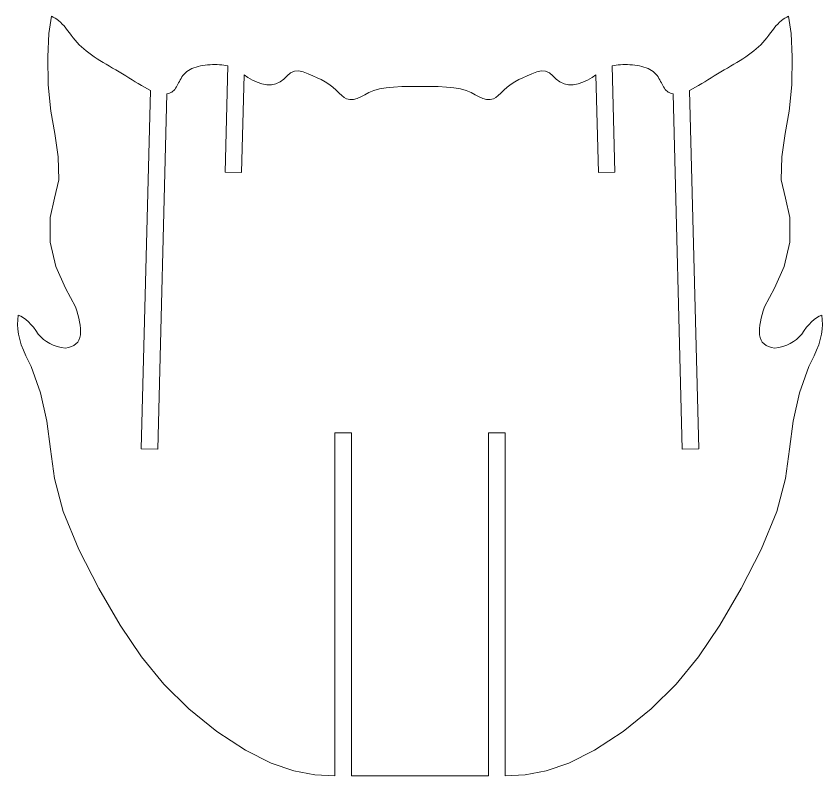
# Model space of a CAD drawing. Header units: millimetres. Extents: x 2739 to 4205, y 2777 to 5288.
# Drawn here: x 2836 to 3130.4, y 4137.1 to 4413.9 of the extents above; entities that cross this region are included whole.
import ezdxf

# ---------------------------------------------------------------- set-up
doc = ezdxf.new("R2010")
doc.units = ezdxf.units.MM
doc.header["$MEASUREMENT"] = 0
doc.layers.add('layer 1', color=7, linetype='Continuous')

msp = doc.modelspace()

# ---------------------------------------------------------------- linework, layer by layer
at = {"layer": 'layer 1', "color": 250, "lineweight": 9}
msp.add_open_spline([(2983.2149, 4137.1483), (2983.2149, 4137.1483), (2958.2149, 4137.1483), (2958.2149, 4137.1483), (2958.2149, 4137.1483), (2958.2149, 4137.1483), (2958.2149, 4262.1483), (2958.2149, 4262.1483), (2958.2149, 4262.1483), (2958.2149, 4262.1483), (2952.2149, 4262.1483), (2952.2149, 4262.1483), (2952.2149, 4262.1483), (2952.2149, 4262.1483), (2952.2149, 4137.1483), (2952.2149, 4137.1483), (2952.2149, 4137.1483), (2952.2149, 4137.1483), (2944.8936, 4137.4974), (2944.8936, 4137.4974), (2944.8936, 4137.4974), (2944.8936, 4137.4974), (2937.187, 4139.0008), (2937.187, 4139.0008), (2937.187, 4139.0008), (2937.187, 4139.0008), (2928.9706, 4141.7881), (2928.9706, 4141.7881), (2928.9706, 4141.7881), (2928.9706, 4141.7881), (2919.5895, 4146.5491), (2919.5895, 4146.5491), (2919.5895, 4146.5491), (2919.5895, 4146.5491), (2909.2186, 4153.3476), (2909.2186, 4153.3476), (2909.2186, 4153.3476), (2909.2186, 4153.3476), (2898.9681, 4161.5291), (2898.9681, 4161.5291), (2898.9681, 4161.5291), (2898.9681, 4161.5291), (2889.8486, 4170.5047), (2889.8486, 4170.5047), (2889.8486, 4170.5047), (2889.8486, 4170.5047), (2881.7361, 4180.4711), (2881.7361, 4180.4711), (2881.7361, 4180.4711), (2881.7361, 4180.4711), (2873.975, 4191.9931), (2873.975, 4191.9931), (2873.975, 4191.9931), (2873.975, 4191.9931), (2866.1351, 4205.3722), (2866.1351, 4205.3722), (2866.1351, 4205.3722), (2866.1351, 4205.3722), (2858.8787, 4219.6369), (2858.8787, 4219.6369), (2858.8787, 4219.6369), (2858.8787, 4219.6369), (2853.1957, 4233.4353), (2853.1957, 4233.4353), (2853.1957, 4233.4353), (2853.1957, 4233.4353), (2849.9515, 4245.5329), (2849.9515, 4245.5329), (2849.9515, 4245.5329), (2849.9515, 4245.5329), (2848.4966, 4256.135), (2848.4966, 4256.135), (2848.4966, 4256.135), (2848.4966, 4256.135), (2847.1768, 4266.3984), (2847.1768, 4266.3984), (2847.1768, 4266.3984), (2847.1768, 4266.3984), (2844.8787, 4276.7436), (2844.8787, 4276.7436), (2844.8787, 4276.7436), (2844.8787, 4276.7436), (2841.4545, 4286.2903), (2841.4545, 4286.2903), (2841.4545, 4286.2903), (2841.4545, 4286.2903), (2839.549, 4290.1398), (2839.549, 4290.1398), (2839.549, 4290.1398), (2836.9426, 4295.7245), (2836.0241, 4300.6797), (2836.7934, 4305.0055), (2836.7934, 4305.0055), (2839.2701, 4304.0502), (2841.7054, 4301.7548), (2844.0992, 4298.1193), (2844.0992, 4298.1193), (2846.3842, 4295.195), (2849.678, 4293.4964), (2853.9806, 4293.0235), (2853.9806, 4293.0235), (2857.2969, 4293.4533), (2859.1161, 4295.0419), (2859.4382, 4297.7892), (2859.4382, 4297.7892), (2859.6252, 4300.7385), (2859.0184, 4304.1612), (2857.6179, 4308.0572), (2857.6179, 4308.0572), (2857.6179, 4308.0572), (2854.0259, 4314.885), (2854.0259, 4314.885), (2854.0259, 4314.885), (2854.0259, 4314.885), (2850.5293, 4322.6821), (2850.5293, 4322.6821), (2850.5293, 4322.6821), (2850.5293, 4322.6821), (2848.4798, 4331.6328), (2848.4798, 4331.6328), (2848.4798, 4331.6328), (2848.4798, 4331.6328), (2848.4002, 4340.5388), (2848.4002, 4340.5388), (2848.4002, 4340.5388), (2848.4002, 4340.5388), (2850.0493, 4347.5727), (2850.0493, 4347.5727), (2850.0493, 4347.5727), (2850.0493, 4347.5727), (2851.5834, 4354.3449), (2851.5834, 4354.3449), (2851.5834, 4354.3449), (2851.5834, 4354.3449), (2851.3867, 4362.717), (2851.3867, 4362.717), (2851.3867, 4362.717), (2851.3867, 4362.717), (2850.1217, 4371.1621), (2850.1217, 4371.1621), (2850.1217, 4371.1621), (2850.1217, 4371.1621), (2848.6496, 4379.3908), (2848.6496, 4379.3908), (2848.6496, 4379.3908), (2848.6496, 4379.3908), (2847.7036, 4388.9236), (2847.7036, 4388.9236), (2847.7036, 4388.9236), (2847.7036, 4388.9236), (2847.513, 4399.125), (2847.513, 4399.125), (2847.513, 4399.125), (2847.513, 4399.125), (2847.9278, 4407.6794), (2847.9278, 4407.6794), (2847.9278, 4407.6794), (2847.9278, 4407.6794), (2848.9049, 4413.9484), (2848.9049, 4413.9484), (2848.9049, 4413.9484), (2848.9049, 4413.9484), (2849.5613, 4413.6131), (2849.5613, 4413.6131), (2849.5613, 4413.6131), (2849.5613, 4413.6131), (2850.2218, 4413.2309), (2850.2218, 4413.2309), (2850.2218, 4413.2309), (2850.2218, 4413.2309), (2850.8838, 4412.7946), (2850.8838, 4412.7946), (2850.8838, 4412.7946), (2850.8838, 4412.7946), (2851.5445, 4412.2967), (2851.5445, 4412.2967), (2851.5445, 4412.2967), (2851.5445, 4412.2967), (2852.2013, 4411.7299), (2852.2013, 4411.7299), (2852.2013, 4411.7299), (2852.2013, 4411.7299), (2852.8516, 4411.0868), (2852.8516, 4411.0868), (2852.8516, 4411.0868), (2852.8516, 4411.0868), (2853.4948, 4410.366), (2853.4948, 4410.366), (2853.4948, 4410.366), (2853.4948, 4410.366), (2854.1358, 4409.5807), (2854.1358, 4409.5807), (2854.1358, 4409.5807), (2854.1358, 4409.5807), (2854.7799, 4408.7462), (2854.7799, 4408.7462), (2854.7799, 4408.7462), (2854.7799, 4408.7462), (2855.4328, 4407.8777), (2855.4328, 4407.8777), (2855.4328, 4407.8777), (2855.4328, 4407.8777), (2856.0999, 4406.9907), (2856.0999, 4406.9907), (2856.0999, 4406.9907), (2856.0999, 4406.9907), (2856.7869, 4406.1004), (2856.7869, 4406.1004), (2856.7869, 4406.1004), (2856.7869, 4406.1004), (2857.4991, 4405.2221), (2857.4991, 4405.2221), (2857.4991, 4405.2221), (2857.4991, 4405.2221), (2858.2421, 4404.371), (2858.2421, 4404.371), (2858.2421, 4404.371), (2858.2421, 4404.371), (2859.0192, 4403.5534), (2859.0192, 4403.5534), (2859.0192, 4403.5534), (2859.0192, 4403.5534), (2859.8314, 4402.7661), (2859.8314, 4402.7661), (2859.8314, 4402.7661), (2859.8314, 4402.7661), (2860.6797, 4402.005), (2860.6797, 4402.005), (2860.6797, 4402.005), (2860.6797, 4402.005), (2861.5647, 4401.2665), (2861.5647, 4401.2665), (2861.5647, 4401.2665), (2861.5647, 4401.2665), (2862.4875, 4400.5464), (2862.4875, 4400.5464), (2862.4875, 4400.5464), (2862.4875, 4400.5464), (2863.4488, 4399.8411), (2863.4488, 4399.8411), (2863.4488, 4399.8411), (2863.4488, 4399.8411), (2864.4496, 4399.1465), (2864.4496, 4399.1465), (2864.4496, 4399.1465), (2864.4496, 4399.1465), (2865.4906, 4398.4588), (2865.4906, 4398.4588), (2865.4906, 4398.4588), (2865.4906, 4398.4588), (2866.5715, 4397.7746), (2866.5715, 4397.7746), (2866.5715, 4397.7746), (2866.5715, 4397.7746), (2867.6871, 4397.092), (2867.6871, 4397.092), (2867.6871, 4397.092), (2867.6871, 4397.092), (2868.8314, 4396.4097), (2868.8314, 4396.4097), (2868.8314, 4396.4097), (2868.8314, 4396.4097), (2869.9982, 4395.726), (2869.9982, 4395.726), (2869.9982, 4395.726), (2869.9982, 4395.726), (2871.1815, 4395.0397), (2871.1815, 4395.0397), (2871.1815, 4395.0397), (2871.1815, 4395.0397), (2872.3751, 4394.3491), (2872.3751, 4394.3491), (2872.3751, 4394.3491), (2872.3751, 4394.3491), (2873.5729, 4393.6529), (2873.5729, 4393.6529), (2873.5729, 4393.6529), (2873.5729, 4393.6529), (2874.7689, 4392.9495), (2874.7689, 4392.9495), (2874.7689, 4392.9495), (2874.7689, 4392.9495), (2875.957, 4392.2376), (2875.957, 4392.2376), (2875.957, 4392.2376), (2875.957, 4392.2376), (2877.131, 4391.5157), (2877.131, 4391.5157), (2877.131, 4391.5157), (2877.131, 4391.5157), (2878.2876, 4390.7868), (2878.2876, 4390.7868), (2878.2876, 4390.7868), (2878.2876, 4390.7868), (2879.428, 4390.0618), (2879.428, 4390.0618), (2879.428, 4390.0618), (2879.428, 4390.0618), (2880.5541, 4389.3525), (2880.5541, 4389.3525), (2880.5541, 4389.3525), (2880.5541, 4389.3525), (2881.6677, 4388.6706), (2881.6677, 4388.6706), (2881.6677, 4388.6706), (2881.6677, 4388.6706), (2882.7706, 4388.0279), (2882.7706, 4388.0279), (2882.7706, 4388.0279), (2882.7706, 4388.0279), (2883.8646, 4387.4361), (2883.8646, 4387.4361), (2883.8646, 4387.4361), (2883.8646, 4387.4361), (2884.9516, 4386.907), (2884.9516, 4386.907), (2884.9516, 4386.907), (2884.9516, 4386.907), (2881.6102, 4256.2777), (2881.6102, 4256.2777), (2881.6102, 4256.2777), (2881.6102, 4256.2777), (2887.6292, 4256.1243), (2887.6292, 4256.1243), (2887.6292, 4256.1243), (2887.6292, 4256.1243), (2890.9429, 4385.6704), (2890.9429, 4385.6704), (2890.9429, 4385.6704), (2890.9429, 4385.6704), (2891.4384, 4385.7603), (2891.4384, 4385.7603), (2891.4384, 4385.7603), (2891.4384, 4385.7603), (2891.9112, 4385.8935), (2891.9112, 4385.8935), (2891.9112, 4385.8935), (2891.9112, 4385.8935), (2892.3585, 4386.0721), (2892.3585, 4386.0721), (2892.3585, 4386.0721), (2892.3585, 4386.0721), (2892.7777, 4386.2978), (2892.7777, 4386.2978), (2892.7777, 4386.2978), (2892.7777, 4386.2978), (2893.166, 4386.5727), (2893.166, 4386.5727), (2893.166, 4386.5727), (2893.166, 4386.5727), (2893.521, 4386.8984), (2893.521, 4386.8984), (2893.521, 4386.8984), (2893.521, 4386.8984), (2893.8451, 4387.2722), (2893.8451, 4387.2722), (2893.8451, 4387.2722), (2893.8451, 4387.2722), (2894.1447, 4387.6883), (2894.1447, 4387.6883), (2894.1447, 4387.6883), (2894.1447, 4387.6883), (2894.4263, 4388.1405), (2894.4263, 4388.1405), (2894.4263, 4388.1405), (2894.4263, 4388.1405), (2894.6966, 4388.6225), (2894.6966, 4388.6225), (2894.6966, 4388.6225), (2894.6966, 4388.6225), (2894.9621, 4389.1283), (2894.9621, 4389.1283), (2894.9621, 4389.1283), (2894.9621, 4389.1283), (2895.2293, 4389.6517), (2895.2293, 4389.6517), (2895.2293, 4389.6517), (2895.2293, 4389.6517), (2895.5049, 4390.1865), (2895.5049, 4390.1865), (2895.5049, 4390.1865), (2895.5049, 4390.1865), (2895.7954, 4390.7266), (2895.7954, 4390.7266), (2895.7954, 4390.7266), (2895.7954, 4390.7266), (2896.1074, 4391.2658), (2896.1074, 4391.2658), (2896.1074, 4391.2658), (2896.1074, 4391.2658), (2896.4474, 4391.798), (2896.4474, 4391.798), (2896.4474, 4391.798), (2896.4474, 4391.798), (2896.8221, 4392.317), (2896.8221, 4392.317), (2896.8221, 4392.317), (2896.8221, 4392.317), (2897.2379, 4392.8166), (2897.2379, 4392.8166), (2897.2379, 4392.8166), (2897.2379, 4392.8166), (2897.7014, 4393.2908), (2897.7014, 4393.2908), (2897.7014, 4393.2908), (2897.7014, 4393.2908), (2898.2193, 4393.7333), (2898.2193, 4393.7333), (2898.2193, 4393.7333), (2898.2193, 4393.7333), (2898.7965, 4394.1388), (2898.7965, 4394.1388), (2898.7965, 4394.1388), (2898.7965, 4394.1388), (2899.4297, 4394.5069), (2899.4297, 4394.5069), (2899.4297, 4394.5069), (2899.4297, 4394.5069), (2900.1133, 4394.8381), (2900.1133, 4394.8381), (2900.1133, 4394.8381), (2900.1133, 4394.8381), (2900.8413, 4395.1334), (2900.8413, 4395.1334), (2900.8413, 4395.1334), (2900.8413, 4395.1334), (2901.608, 4395.3936), (2901.608, 4395.3936), (2901.608, 4395.3936), (2901.608, 4395.3936), (2902.4075, 4395.6195), (2902.4075, 4395.6195), (2902.4075, 4395.6195), (2902.4075, 4395.6195), (2903.2342, 4395.8119), (2903.2342, 4395.8119), (2903.2342, 4395.8119), (2903.2342, 4395.8119), (2904.082, 4395.9717), (2904.082, 4395.9717), (2904.082, 4395.9717), (2904.082, 4395.9717), (2904.9453, 4396.0995), (2904.9453, 4396.0995), (2904.9453, 4396.0995), (2904.9453, 4396.0995), (2905.8182, 4396.1964), (2905.8182, 4396.1964), (2905.8182, 4396.1964), (2905.8182, 4396.1964), (2906.695, 4396.263), (2906.695, 4396.263), (2906.695, 4396.263), (2906.695, 4396.263), (2907.5697, 4396.3002), (2907.5697, 4396.3002), (2907.5697, 4396.3002), (2907.5697, 4396.3002), (2908.4367, 4396.3088), (2908.4367, 4396.3088), (2908.4367, 4396.3088), (2908.4367, 4396.3088), (2909.29, 4396.2896), (2909.29, 4396.2896), (2909.29, 4396.2896), (2909.29, 4396.2896), (2910.1239, 4396.2434), (2910.1239, 4396.2434), (2910.1239, 4396.2434), (2910.1239, 4396.2434), (2910.9326, 4396.1712), (2910.9326, 4396.1712), (2910.9326, 4396.1712), (2910.9326, 4396.1712), (2911.7103, 4396.0735), (2911.7103, 4396.0735), (2911.7103, 4396.0735), (2911.7103, 4396.0735), (2912.4511, 4395.9514), (2912.4511, 4395.9514), (2912.4511, 4395.9514), (2912.4511, 4395.9514), (2913.1492, 4395.8056), (2913.1492, 4395.8056), (2913.1492, 4395.8056), (2913.1492, 4395.8056), (2912.1599, 4357.1303), (2912.1599, 4357.1303), (2912.1599, 4357.1303), (2912.1599, 4357.1303), (2918.1789, 4356.9768), (2918.1789, 4356.9768), (2918.1789, 4356.9768), (2918.1789, 4356.9768), (2919.0888, 4392.5462), (2919.0888, 4392.5462), (2919.0888, 4392.5462), (2919.0888, 4392.5462), (2920.5229, 4391.5525), (2920.5229, 4391.5525), (2920.5229, 4391.5525), (2920.5229, 4391.5525), (2922.1287, 4390.6296), (2922.1287, 4390.6296), (2922.1287, 4390.6296), (2922.1287, 4390.6296), (2923.8471, 4389.8449), (2923.8471, 4389.8449), (2923.8471, 4389.8449), (2923.8471, 4389.8449), (2925.6173, 4389.2656), (2925.6173, 4389.2656), (2925.6173, 4389.2656), (2925.6173, 4389.2656), (2927.3792, 4388.9579), (2927.3792, 4388.9579), (2927.3792, 4388.9579), (2927.3792, 4388.9579), (2929.0855, 4388.9639), (2929.0855, 4388.9639), (2929.0855, 4388.9639), (2929.0855, 4388.9639), (2930.7022, 4389.3003), (2930.7022, 4389.3003), (2930.7022, 4389.3003), (2930.7022, 4389.3003), (2932.1963, 4389.9825), (2932.1963, 4389.9825), (2932.1963, 4389.9825), (2932.1963, 4389.9825), (2933.5431, 4391.007), (2933.5431, 4391.007), (2933.5431, 4391.007), (2933.5431, 4391.007), (2934.7989, 4392.1938), (2934.7989, 4392.1938), (2934.7989, 4392.1938), (2934.7989, 4392.1938), (2936.0637, 4393.2667), (2936.0637, 4393.2667), (2936.0637, 4393.2667), (2936.0637, 4393.2667), (2937.4382, 4393.9487), (2937.4382, 4393.9487), (2937.4382, 4393.9487), (2937.4382, 4393.9487), (2938.9943, 4394.036), (2938.9943, 4394.036), (2938.9943, 4394.036), (2938.9943, 4394.036), (2940.6802, 4393.6413), (2940.6802, 4393.6413), (2940.6802, 4393.6413), (2940.6802, 4393.6413), (2942.4106, 4392.9626), (2942.4106, 4392.9626), (2942.4106, 4392.9626), (2942.4106, 4392.9626), (2944.1005, 4392.1977), (2944.1005, 4392.1977), (2944.1005, 4392.1977), (2944.1005, 4392.1977), (2945.6856, 4391.4939), (2945.6856, 4391.4939), (2945.6856, 4391.4939), (2945.6856, 4391.4939), (2947.179, 4390.8113), (2947.179, 4390.8113), (2947.179, 4390.8113), (2947.179, 4390.8113), (2948.6116, 4390.0671), (2948.6116, 4390.0671), (2948.6116, 4390.0671), (2948.6116, 4390.0671), (2950.0141, 4389.1787), (2950.0141, 4389.1787), (2950.0141, 4389.1787), (2950.0141, 4389.1787), (2951.3883, 4388.1235), (2951.3883, 4388.1235), (2951.3883, 4388.1235), (2951.3883, 4388.1235), (2952.6765, 4387.0019), (2952.6765, 4387.0019), (2952.6765, 4387.0019), (2952.6765, 4387.0019), (2953.8137, 4385.9295), (2953.8137, 4385.9295), (2953.8137, 4385.9295), (2953.8137, 4385.9295), (2954.7411, 4385.0194), (2954.7411, 4385.0194), (2954.7411, 4385.0194), (2954.7411, 4385.0194), (2955.5425, 4384.3284), (2955.5425, 4384.3284), (2955.5425, 4384.3284), (2955.5425, 4384.3284), (2956.4441, 4383.857), (2956.4441, 4383.857), (2956.4441, 4383.857), (2956.4441, 4383.857), (2957.6058, 4383.6109), (2957.6058, 4383.6109), (2957.6058, 4383.6109), (2957.6058, 4383.6109), (2958.9452, 4383.6223), (2958.9452, 4383.6223), (2958.9452, 4383.6223), (2958.9452, 4383.6223), (2960.3286, 4383.9287), (2960.3286, 4383.9287), (2960.3286, 4383.9287), (2960.3286, 4383.9287), (2961.6772, 4384.5282), (2961.6772, 4384.5282), (2961.6772, 4384.5282), (2961.6772, 4384.5282), (2963.0687, 4385.3057), (2963.0687, 4385.3057), (2963.0687, 4385.3057), (2963.0687, 4385.3057), (2964.6087, 4386.1262), (2964.6087, 4386.1262), (2964.6087, 4386.1262), (2964.6087, 4386.1262), (2966.4021, 4386.8555), (2966.4021, 4386.8555), (2966.4021, 4386.8555), (2966.4021, 4386.8555), (2968.5079, 4387.4179), (2968.5079, 4387.4179), (2968.5079, 4387.4179), (2968.5079, 4387.4179), (2970.9151, 4387.8277), (2970.9151, 4387.8277), (2970.9151, 4387.8277), (2970.9151, 4387.8277), (2973.6065, 4388.1067), (2973.6065, 4388.1067), (2973.6065, 4388.1067), (2973.6065, 4388.1067), (2976.565, 4388.2769), (2976.565, 4388.2769), (2976.565, 4388.2769), (2976.565, 4388.2769), (2979.7735, 4388.3601), (2979.7735, 4388.3601), (2979.7735, 4388.3601), (2979.7735, 4388.3601), (2983.2149, 4388.3784), (2983.2149, 4388.3784), (2983.2149, 4388.3784), (2983.2149, 4388.3784), (2986.6563, 4388.3601), (2986.6563, 4388.3601), (2986.6563, 4388.3601), (2986.6563, 4388.3601), (2989.8648, 4388.2769), (2989.8648, 4388.2769), (2989.8648, 4388.2769), (2989.8648, 4388.2769), (2992.8233, 4388.1067), (2992.8233, 4388.1067), (2992.8233, 4388.1067), (2992.8233, 4388.1067), (2995.5147, 4387.8277), (2995.5147, 4387.8277), (2995.5147, 4387.8277), (2995.5147, 4387.8277), (2997.9219, 4387.4179), (2997.9219, 4387.4179), (2997.9219, 4387.4179), (2997.9219, 4387.4179), (3000.0277, 4386.8555), (3000.0277, 4386.8555), (3000.0277, 4386.8555), (3000.0277, 4386.8555), (3001.8211, 4386.1262), (3001.8211, 4386.1262), (3001.8211, 4386.1262), (3001.8211, 4386.1262), (3003.3611, 4385.3057), (3003.3611, 4385.3057), (3003.3611, 4385.3057), (3003.3611, 4385.3057), (3004.7526, 4384.5282), (3004.7526, 4384.5282), (3004.7526, 4384.5282), (3004.7526, 4384.5282), (3006.1012, 4383.9287), (3006.1012, 4383.9287), (3006.1012, 4383.9287), (3006.1012, 4383.9287), (3007.4846, 4383.6223), (3007.4846, 4383.6223), (3007.4846, 4383.6223), (3007.4846, 4383.6223), (3008.824, 4383.6109), (3008.824, 4383.6109), (3008.824, 4383.6109), (3008.824, 4383.6109), (3009.9857, 4383.857), (3009.9857, 4383.857), (3009.9857, 4383.857), (3009.9857, 4383.857), (3010.8873, 4384.3284), (3010.8873, 4384.3284), (3010.8873, 4384.3284), (3010.8873, 4384.3284), (3011.6887, 4385.0194), (3011.6887, 4385.0194), (3011.6887, 4385.0194), (3011.6887, 4385.0194), (3012.6161, 4385.9295), (3012.6161, 4385.9295), (3012.6161, 4385.9295), (3012.6161, 4385.9295), (3013.7533, 4387.0019), (3013.7533, 4387.0019), (3013.7533, 4387.0019), (3013.7533, 4387.0019), (3015.0415, 4388.1235), (3015.0415, 4388.1235), (3015.0415, 4388.1235), (3015.0415, 4388.1235), (3016.4157, 4389.1787), (3016.4157, 4389.1787), (3016.4157, 4389.1787), (3016.4157, 4389.1787), (3017.8182, 4390.0671), (3017.8182, 4390.0671), (3017.8182, 4390.0671), (3017.8182, 4390.0671), (3019.2508, 4390.8113), (3019.2508, 4390.8113), (3019.2508, 4390.8113), (3019.2508, 4390.8113), (3020.7442, 4391.4939), (3020.7442, 4391.4939), (3020.7442, 4391.4939), (3020.7442, 4391.4939), (3022.3293, 4392.1977), (3022.3293, 4392.1977), (3022.3293, 4392.1977), (3022.3293, 4392.1977), (3024.0192, 4392.9626), (3024.0192, 4392.9626), (3024.0192, 4392.9626), (3024.0192, 4392.9626), (3025.7496, 4393.6413), (3025.7496, 4393.6413), (3025.7496, 4393.6413), (3025.7496, 4393.6413), (3027.4355, 4394.036), (3027.4355, 4394.036), (3027.4355, 4394.036), (3027.4355, 4394.036), (3028.9916, 4393.9487), (3028.9916, 4393.9487), (3028.9916, 4393.9487), (3028.9916, 4393.9487), (3030.3661, 4393.2667), (3030.3661, 4393.2667), (3030.3661, 4393.2667), (3030.3661, 4393.2667), (3031.6309, 4392.1938), (3031.6309, 4392.1938), (3031.6309, 4392.1938), (3031.6309, 4392.1938), (3032.8867, 4391.007), (3032.8867, 4391.007), (3032.8867, 4391.007), (3032.8867, 4391.007), (3034.2335, 4389.9825), (3034.2335, 4389.9825), (3034.2335, 4389.9825), (3034.2335, 4389.9825), (3035.7276, 4389.3003), (3035.7276, 4389.3003), (3035.7276, 4389.3003), (3035.7276, 4389.3003), (3037.3443, 4388.9639), (3037.3443, 4388.9639), (3037.3443, 4388.9639), (3037.3443, 4388.9639), (3039.0506, 4388.9579), (3039.0506, 4388.9579), (3039.0506, 4388.9579), (3039.0506, 4388.9579), (3040.8125, 4389.2656), (3040.8125, 4389.2656), (3040.8125, 4389.2656), (3040.8125, 4389.2656), (3042.5827, 4389.8449), (3042.5827, 4389.8449), (3042.5827, 4389.8449), (3042.5827, 4389.8449), (3044.3011, 4390.6296), (3044.3011, 4390.6296), (3044.3011, 4390.6296), (3044.3011, 4390.6296), (3045.9069, 4391.5525), (3045.9069, 4391.5525), (3045.9069, 4391.5525), (3045.9069, 4391.5525), (3047.341, 4392.5462), (3047.341, 4392.5462), (3047.341, 4392.5462), (3047.341, 4392.5462), (3048.2509, 4356.9768), (3048.2509, 4356.9768), (3048.2509, 4356.9768), (3048.2509, 4356.9768), (3054.2699, 4357.1303), (3054.2699, 4357.1303), (3054.2699, 4357.1303), (3054.2699, 4357.1303), (3053.2806, 4395.8056), (3053.2806, 4395.8056), (3053.2806, 4395.8056), (3053.2806, 4395.8056), (3053.9787, 4395.9514), (3053.9787, 4395.9514), (3053.9787, 4395.9514), (3053.9787, 4395.9514), (3054.7195, 4396.0735), (3054.7195, 4396.0735), (3054.7195, 4396.0735), (3054.7195, 4396.0735), (3055.4972, 4396.1712), (3055.4972, 4396.1712), (3055.4972, 4396.1712), (3055.4972, 4396.1712), (3056.3059, 4396.2434), (3056.3059, 4396.2434), (3056.3059, 4396.2434), (3056.3059, 4396.2434), (3057.1398, 4396.2896), (3057.1398, 4396.2896), (3057.1398, 4396.2896), (3057.1398, 4396.2896), (3057.9931, 4396.3088), (3057.9931, 4396.3088), (3057.9931, 4396.3088), (3057.9931, 4396.3088), (3058.8601, 4396.3002), (3058.8601, 4396.3002), (3058.8601, 4396.3002), (3058.8601, 4396.3002), (3059.7348, 4396.263), (3059.7348, 4396.263), (3059.7348, 4396.263), (3059.7348, 4396.263), (3060.6116, 4396.1964), (3060.6116, 4396.1964), (3060.6116, 4396.1964), (3060.6116, 4396.1964), (3061.4845, 4396.0995), (3061.4845, 4396.0995), (3061.4845, 4396.0995), (3061.4845, 4396.0995), (3062.3478, 4395.9717), (3062.3478, 4395.9717), (3062.3478, 4395.9717), (3062.3478, 4395.9717), (3063.1956, 4395.8119), (3063.1956, 4395.8119), (3063.1956, 4395.8119), (3063.1956, 4395.8119), (3064.0223, 4395.6195), (3064.0223, 4395.6195), (3064.0223, 4395.6195), (3064.0223, 4395.6195), (3064.8218, 4395.3936), (3064.8218, 4395.3936), (3064.8218, 4395.3936), (3064.8218, 4395.3936), (3065.5885, 4395.1334), (3065.5885, 4395.1334), (3065.5885, 4395.1334), (3065.5885, 4395.1334), (3066.3165, 4394.8381), (3066.3165, 4394.8381), (3066.3165, 4394.8381), (3066.3165, 4394.8381), (3067.0001, 4394.5069), (3067.0001, 4394.5069), (3067.0001, 4394.5069), (3067.0001, 4394.5069), (3067.6333, 4394.1388), (3067.6333, 4394.1388), (3067.6333, 4394.1388), (3067.6333, 4394.1388), (3068.2105, 4393.7333), (3068.2105, 4393.7333), (3068.2105, 4393.7333), (3068.2105, 4393.7333), (3068.7284, 4393.2908), (3068.7284, 4393.2908), (3068.7284, 4393.2908), (3068.7284, 4393.2908), (3069.1919, 4392.8166), (3069.1919, 4392.8166), (3069.1919, 4392.8166), (3069.1919, 4392.8166), (3069.6077, 4392.317), (3069.6077, 4392.317), (3069.6077, 4392.317), (3069.6077, 4392.317), (3069.9824, 4391.798), (3069.9824, 4391.798), (3069.9824, 4391.798), (3069.9824, 4391.798), (3070.3224, 4391.2658), (3070.3224, 4391.2658), (3070.3224, 4391.2658), (3070.3224, 4391.2658), (3070.6344, 4390.7266), (3070.6344, 4390.7266), (3070.6344, 4390.7266), (3070.6344, 4390.7266), (3070.9249, 4390.1865), (3070.9249, 4390.1865), (3070.9249, 4390.1865), (3070.9249, 4390.1865), (3071.2005, 4389.6517), (3071.2005, 4389.6517), (3071.2005, 4389.6517), (3071.2005, 4389.6517), (3071.4677, 4389.1283), (3071.4677, 4389.1283), (3071.4677, 4389.1283), (3071.4677, 4389.1283), (3071.7332, 4388.6225), (3071.7332, 4388.6225), (3071.7332, 4388.6225), (3071.7332, 4388.6225), (3072.0035, 4388.1405), (3072.0035, 4388.1405), (3072.0035, 4388.1405), (3072.0035, 4388.1405), (3072.2851, 4387.6883), (3072.2851, 4387.6883), (3072.2851, 4387.6883), (3072.2851, 4387.6883), (3072.5847, 4387.2722), (3072.5847, 4387.2722), (3072.5847, 4387.2722), (3072.5847, 4387.2722), (3072.9088, 4386.8984), (3072.9088, 4386.8984), (3072.9088, 4386.8984), (3072.9088, 4386.8984), (3073.2638, 4386.5727), (3073.2638, 4386.5727), (3073.2638, 4386.5727), (3073.2638, 4386.5727), (3073.6521, 4386.2978), (3073.6521, 4386.2978), (3073.6521, 4386.2978), (3073.6521, 4386.2978), (3074.0713, 4386.0721), (3074.0713, 4386.0721), (3074.0713, 4386.0721), (3074.0713, 4386.0721), (3074.5186, 4385.8935), (3074.5186, 4385.8935), (3074.5186, 4385.8935), (3074.5186, 4385.8935), (3074.9914, 4385.7603), (3074.9914, 4385.7603), (3074.9914, 4385.7603), (3074.9914, 4385.7603), (3075.4869, 4385.6704), (3075.4869, 4385.6704), (3075.4869, 4385.6704), (3075.4869, 4385.6704), (3078.8006, 4256.1243), (3078.8006, 4256.1243), (3078.8006, 4256.1243), (3078.8006, 4256.1243), (3084.8196, 4256.2777), (3084.8196, 4256.2777), (3084.8196, 4256.2777), (3084.8196, 4256.2777), (3081.4782, 4386.907), (3081.4782, 4386.907), (3081.4782, 4386.907), (3081.4782, 4386.907), (3082.5652, 4387.4361), (3082.5652, 4387.4361), (3082.5652, 4387.4361), (3082.5652, 4387.4361), (3083.6592, 4388.0279), (3083.6592, 4388.0279), (3083.6592, 4388.0279), (3083.6592, 4388.0279), (3084.7621, 4388.6706), (3084.7621, 4388.6706), (3084.7621, 4388.6706), (3084.7621, 4388.6706), (3085.8757, 4389.3525), (3085.8757, 4389.3525), (3085.8757, 4389.3525), (3085.8757, 4389.3525), (3087.0018, 4390.0618), (3087.0018, 4390.0618), (3087.0018, 4390.0618), (3087.0018, 4390.0618), (3088.1422, 4390.7868), (3088.1422, 4390.7868), (3088.1422, 4390.7868), (3088.1422, 4390.7868), (3089.2988, 4391.5157), (3089.2988, 4391.5157), (3089.2988, 4391.5157), (3089.2988, 4391.5157), (3090.4728, 4392.2376), (3090.4728, 4392.2376), (3090.4728, 4392.2376), (3090.4728, 4392.2376), (3091.6609, 4392.9495), (3091.6609, 4392.9495), (3091.6609, 4392.9495), (3091.6609, 4392.9495), (3092.8569, 4393.6529), (3092.8569, 4393.6529), (3092.8569, 4393.6529), (3092.8569, 4393.6529), (3094.0547, 4394.3491), (3094.0547, 4394.3491), (3094.0547, 4394.3491), (3094.0547, 4394.3491), (3095.2483, 4395.0397), (3095.2483, 4395.0397), (3095.2483, 4395.0397), (3095.2483, 4395.0397), (3096.4316, 4395.726), (3096.4316, 4395.726), (3096.4316, 4395.726), (3096.4316, 4395.726), (3097.5984, 4396.4097), (3097.5984, 4396.4097), (3097.5984, 4396.4097), (3097.5984, 4396.4097), (3098.7427, 4397.092), (3098.7427, 4397.092), (3098.7427, 4397.092), (3098.7427, 4397.092), (3099.8583, 4397.7746), (3099.8583, 4397.7746), (3099.8583, 4397.7746), (3099.8583, 4397.7746), (3100.9392, 4398.4588), (3100.9392, 4398.4588), (3100.9392, 4398.4588), (3100.9392, 4398.4588), (3101.9802, 4399.1465), (3101.9802, 4399.1465), (3101.9802, 4399.1465), (3101.9802, 4399.1465), (3102.981, 4399.8411), (3102.981, 4399.8411), (3102.981, 4399.8411), (3102.981, 4399.8411), (3103.9423, 4400.5464), (3103.9423, 4400.5464), (3103.9423, 4400.5464), (3103.9423, 4400.5464), (3104.8651, 4401.2665), (3104.8651, 4401.2665), (3104.8651, 4401.2665), (3104.8651, 4401.2665), (3105.7501, 4402.005), (3105.7501, 4402.005), (3105.7501, 4402.005), (3105.7501, 4402.005), (3106.5984, 4402.7661), (3106.5984, 4402.7661), (3106.5984, 4402.7661), (3106.5984, 4402.7661), (3107.4106, 4403.5534), (3107.4106, 4403.5534), (3107.4106, 4403.5534), (3107.4106, 4403.5534), (3108.1877, 4404.371), (3108.1877, 4404.371), (3108.1877, 4404.371), (3108.1877, 4404.371), (3108.9307, 4405.2221), (3108.9307, 4405.2221), (3108.9307, 4405.2221), (3108.9307, 4405.2221), (3109.6429, 4406.1004), (3109.6429, 4406.1004), (3109.6429, 4406.1004), (3109.6429, 4406.1004), (3110.3299, 4406.9907), (3110.3299, 4406.9907), (3110.3299, 4406.9907), (3110.3299, 4406.9907), (3110.997, 4407.8777), (3110.997, 4407.8777), (3110.997, 4407.8777), (3110.997, 4407.8777), (3111.6499, 4408.7462), (3111.6499, 4408.7462), (3111.6499, 4408.7462), (3111.6499, 4408.7462), (3112.294, 4409.5807), (3112.294, 4409.5807), (3112.294, 4409.5807), (3112.294, 4409.5807), (3112.935, 4410.366), (3112.935, 4410.366), (3112.935, 4410.366), (3112.935, 4410.366), (3113.5782, 4411.0868), (3113.5782, 4411.0868), (3113.5782, 4411.0868), (3113.5782, 4411.0868), (3114.2285, 4411.7299), (3114.2285, 4411.7299), (3114.2285, 4411.7299), (3114.2285, 4411.7299), (3114.8853, 4412.2967), (3114.8853, 4412.2967), (3114.8853, 4412.2967), (3114.8853, 4412.2967), (3115.546, 4412.7946), (3115.546, 4412.7946), (3115.546, 4412.7946), (3115.546, 4412.7946), (3116.208, 4413.2309), (3116.208, 4413.2309), (3116.208, 4413.2309), (3116.208, 4413.2309), (3116.8685, 4413.6131), (3116.8685, 4413.6131), (3116.8685, 4413.6131), (3116.8685, 4413.6131), (3117.5249, 4413.9484), (3117.5249, 4413.9484), (3117.5249, 4413.9484), (3117.5249, 4413.9484), (3118.502, 4407.6794), (3118.502, 4407.6794), (3118.502, 4407.6794), (3118.502, 4407.6794), (3118.9168, 4399.125), (3118.9168, 4399.125), (3118.9168, 4399.125), (3118.9168, 4399.125), (3118.7262, 4388.9236), (3118.7262, 4388.9236), (3118.7262, 4388.9236), (3118.7262, 4388.9236), (3117.7802, 4379.3908), (3117.7802, 4379.3908), (3117.7802, 4379.3908), (3117.7802, 4379.3908), (3116.3081, 4371.1621), (3116.3081, 4371.1621), (3116.3081, 4371.1621), (3116.3081, 4371.1621), (3115.0431, 4362.717), (3115.0431, 4362.717), (3115.0431, 4362.717), (3115.0431, 4362.717), (3114.8464, 4354.3449), (3114.8464, 4354.3449), (3114.8464, 4354.3449), (3114.8464, 4354.3449), (3116.3805, 4347.5727), (3116.3805, 4347.5727), (3116.3805, 4347.5727), (3116.3805, 4347.5727), (3118.0296, 4340.5388), (3118.0296, 4340.5388), (3118.0296, 4340.5388), (3118.0296, 4340.5388), (3117.95, 4331.6328), (3117.95, 4331.6328), (3117.95, 4331.6328), (3117.95, 4331.6328), (3115.9005, 4322.6821), (3115.9005, 4322.6821), (3115.9005, 4322.6821), (3115.9005, 4322.6821), (3112.4039, 4314.885), (3112.4039, 4314.885), (3112.4039, 4314.885), (3112.4039, 4314.885), (3108.8119, 4308.0572), (3108.8119, 4308.0572), (3108.8119, 4308.0572), (3107.4114, 4304.1612), (3106.8046, 4300.7385), (3106.9916, 4297.7892), (3106.9916, 4297.7892), (3107.3137, 4295.0419), (3109.1329, 4293.4533), (3112.4492, 4293.0235), (3112.4492, 4293.0235), (3116.7518, 4293.4964), (3120.0456, 4295.195), (3122.3306, 4298.1193), (3122.3306, 4298.1193), (3124.7244, 4301.7548), (3127.1597, 4304.0502), (3129.6364, 4305.0055), (3129.6364, 4305.0055), (3130.4057, 4300.6797), (3129.4872, 4295.7245), (3126.8808, 4290.1398), (3126.8808, 4290.1398), (3126.8808, 4290.1398), (3124.9753, 4286.2903), (3124.9753, 4286.2903), (3124.9753, 4286.2903), (3124.9753, 4286.2903), (3121.5511, 4276.7436), (3121.5511, 4276.7436), (3121.5511, 4276.7436), (3121.5511, 4276.7436), (3119.253, 4266.3984), (3119.253, 4266.3984), (3119.253, 4266.3984), (3119.253, 4266.3984), (3117.9332, 4256.135), (3117.9332, 4256.135), (3117.9332, 4256.135), (3117.9332, 4256.135), (3116.4783, 4245.5329), (3116.4783, 4245.5329), (3116.4783, 4245.5329), (3116.4783, 4245.5329), (3113.2341, 4233.4353), (3113.2341, 4233.4353), (3113.2341, 4233.4353), (3113.2341, 4233.4353), (3107.5511, 4219.6369), (3107.5511, 4219.6369), (3107.5511, 4219.6369), (3107.5511, 4219.6369), (3100.2947, 4205.3722), (3100.2947, 4205.3722), (3100.2947, 4205.3722), (3100.2947, 4205.3722), (3092.4548, 4191.9931), (3092.4548, 4191.9931), (3092.4548, 4191.9931), (3092.4548, 4191.9931), (3084.6937, 4180.4711), (3084.6937, 4180.4711), (3084.6937, 4180.4711), (3084.6937, 4180.4711), (3076.5812, 4170.5047), (3076.5812, 4170.5047), (3076.5812, 4170.5047), (3076.5812, 4170.5047), (3067.4617, 4161.5291), (3067.4617, 4161.5291), (3067.4617, 4161.5291), (3067.4617, 4161.5291), (3057.2112, 4153.3476), (3057.2112, 4153.3476), (3057.2112, 4153.3476), (3057.2112, 4153.3476), (3046.8403, 4146.5491), (3046.8403, 4146.5491), (3046.8403, 4146.5491), (3046.8403, 4146.5491), (3037.4592, 4141.7881), (3037.4592, 4141.7881), (3037.4592, 4141.7881), (3037.4592, 4141.7881), (3029.2428, 4139.0008), (3029.2428, 4139.0008), (3029.2428, 4139.0008), (3029.2428, 4139.0008), (3021.5362, 4137.4974), (3021.5362, 4137.4974), (3021.5362, 4137.4974), (3021.5362, 4137.4974), (3014.2149, 4137.1483), (3014.2149, 4137.1483), (3014.2149, 4137.1483), (3014.2149, 4137.1483), (3014.2149, 4262.1483), (3014.2149, 4262.1483), (3014.2149, 4262.1483), (3014.2149, 4262.1483), (3008.2149, 4262.1483), (3008.2149, 4262.1483), (3008.2149, 4262.1483), (3008.2149, 4262.1483), (3008.2149, 4137.1483), (3008.2149, 4137.1483), (3008.2149, 4137.1483), (3008.2149, 4137.1483), (2983.2149, 4137.1483), (2983.2149, 4137.1483)], degree=3, knots=[0, 0, 0, 0, 0.0030581, 0.0030581, 0.0030581, 0.0030581, 0.00611621, 0.00611621, 0.00611621, 0.00611621, 0.00917431, 0.00917431, 0.00917431, 0.00917431, 0.01223242, 0.01223242, 0.01223242, 0.01223242, 0.01529052, 0.01529052, 0.01529052, 0.01529052, 0.01834862, 0.01834862, 0.01834862, 0.01834862, 0.02140673, 0.02140673, 0.02140673, 0.02140673, 0.02446483, 0.02446483, 0.02446483, 0.02446483, 0.02752294, 0.02752294, 0.02752294, 0.02752294, 0.03058104, 0.03058104, 0.03058104, 0.03058104, 0.03363914, 0.03363914, 0.03363914, 0.03363914, 0.03669725, 0.03669725, 0.03669725, 0.03669725, 0.03975535, 0.03975535, 0.03975535, 0.03975535, 0.04281346, 0.04281346, 0.04281346, 0.04281346, 0.04587156, 0.04587156, 0.04587156, 0.04587156, 0.04892966, 0.04892966, 0.04892966, 0.04892966, 0.05198777, 0.05198777, 0.05198777, 0.05198777, 0.05504587, 0.05504587, 0.05504587, 0.05504587, 0.05810398, 0.05810398, 0.05810398, 0.05810398, 0.06116208, 0.06116208, 0.06116208, 0.06116208, 0.06422018, 0.06422018, 0.06422018, 0.06422018, 0.06727829, 0.06727829, 0.06727829, 0.06727829, 0.07033639, 0.07033639, 0.07033639, 0.07033639, 0.0733945, 0.0733945, 0.0733945, 0.0733945, 0.0764526, 0.0764526, 0.0764526, 0.0764526, 0.0795107, 0.0795107, 0.0795107, 0.0795107, 0.08256881, 0.08256881, 0.08256881, 0.08256881, 0.08562691, 0.08562691, 0.08562691, 0.08562691, 0.08868502, 0.08868502, 0.08868502, 0.08868502, 0.09174312, 0.09174312, 0.09174312, 0.09174312, 0.09480122, 0.09480122, 0.09480122, 0.09480122, 0.09785933, 0.09785933, 0.09785933, 0.09785933, 0.10091743, 0.10091743, 0.10091743, 0.10091743, 0.10397554, 0.10397554, 0.10397554, 0.10397554, 0.10703364, 0.10703364, 0.10703364, 0.10703364, 0.11009174, 0.11009174, 0.11009174, 0.11009174, 0.11314985, 0.11314985, 0.11314985, 0.11314985, 0.11620795, 0.11620795, 0.11620795, 0.11620795, 0.11926606, 0.11926606, 0.11926606, 0.11926606, 0.12232416, 0.12232416, 0.12232416, 0.12232416, 0.12538226, 0.12538226, 0.12538226, 0.12538226, 0.12844037, 0.12844037, 0.12844037, 0.12844037, 0.13149847, 0.13149847, 0.13149847, 0.13149847, 0.13455657, 0.13455657, 0.13455657, 0.13455657, 0.13761468, 0.13761468, 0.13761468, 0.13761468, 0.14067278, 0.14067278, 0.14067278, 0.14067278, 0.14373089, 0.14373089, 0.14373089, 0.14373089, 0.14678899, 0.14678899, 0.14678899, 0.14678899, 0.14984709, 0.14984709, 0.14984709, 0.14984709, 0.1529052, 0.1529052, 0.1529052, 0.1529052, 0.1559633, 0.1559633, 0.1559633, 0.1559633, 0.15902141, 0.15902141, 0.15902141, 0.15902141, 0.16207951, 0.16207951, 0.16207951, 0.16207951, 0.16513761, 0.16513761, 0.16513761, 0.16513761, 0.16819572, 0.16819572, 0.16819572, 0.16819572, 0.17125382, 0.17125382, 0.17125382, 0.17125382, 0.17431193, 0.17431193, 0.17431193, 0.17431193, 0.17737003, 0.17737003, 0.17737003, 0.17737003, 0.18042813, 0.18042813, 0.18042813, 0.18042813, 0.18348624, 0.18348624, 0.18348624, 0.18348624, 0.18654434, 0.18654434, 0.18654434, 0.18654434, 0.18960245, 0.18960245, 0.18960245, 0.18960245, 0.19266055, 0.19266055, 0.19266055, 0.19266055, 0.19571865, 0.19571865, 0.19571865, 0.19571865, 0.19877676, 0.19877676, 0.19877676, 0.19877676, 0.20183486, 0.20183486, 0.20183486, 0.20183486, 0.20489297, 0.20489297, 0.20489297, 0.20489297, 0.20795107, 0.20795107, 0.20795107, 0.20795107, 0.21100917, 0.21100917, 0.21100917, 0.21100917, 0.21406728, 0.21406728, 0.21406728, 0.21406728, 0.21712538, 0.21712538, 0.21712538, 0.21712538, 0.22018349, 0.22018349, 0.22018349, 0.22018349, 0.22324159, 0.22324159, 0.22324159, 0.22324159, 0.22629969, 0.22629969, 0.22629969, 0.22629969, 0.2293578, 0.2293578, 0.2293578, 0.2293578, 0.2324159, 0.2324159, 0.2324159, 0.2324159, 0.23547401, 0.23547401, 0.23547401, 0.23547401, 0.23853211, 0.23853211, 0.23853211, 0.23853211, 0.24159021, 0.24159021, 0.24159021, 0.24159021, 0.24464832, 0.24464832, 0.24464832, 0.24464832, 0.24770642, 0.24770642, 0.24770642, 0.24770642, 0.25076453, 0.25076453, 0.25076453, 0.25076453, 0.25382263, 0.25382263, 0.25382263, 0.25382263, 0.25688073, 0.25688073, 0.25688073, 0.25688073, 0.25993884, 0.25993884, 0.25993884, 0.25993884, 0.26299694, 0.26299694, 0.26299694, 0.26299694, 0.26605505, 0.26605505, 0.26605505, 0.26605505, 0.26911315, 0.26911315, 0.26911315, 0.26911315, 0.27217125, 0.27217125, 0.27217125, 0.27217125, 0.27522936, 0.27522936, 0.27522936, 0.27522936, 0.27828746, 0.27828746, 0.27828746, 0.27828746, 0.28134557, 0.28134557, 0.28134557, 0.28134557, 0.28440367, 0.28440367, 0.28440367, 0.28440367, 0.28746177, 0.28746177, 0.28746177, 0.28746177, 0.29051988, 0.29051988, 0.29051988, 0.29051988, 0.29357798, 0.29357798, 0.29357798, 0.29357798, 0.29663609, 0.29663609, 0.29663609, 0.29663609, 0.29969419, 0.29969419, 0.29969419, 0.29969419, 0.30275229, 0.30275229, 0.30275229, 0.30275229, 0.3058104, 0.3058104, 0.3058104, 0.3058104, 0.3088685, 0.3088685, 0.3088685, 0.3088685, 0.31192661, 0.31192661, 0.31192661, 0.31192661, 0.31498471, 0.31498471, 0.31498471, 0.31498471, 0.31804281, 0.31804281, 0.31804281, 0.31804281, 0.32110092, 0.32110092, 0.32110092, 0.32110092, 0.32415902, 0.32415902, 0.32415902, 0.32415902, 0.32721713, 0.32721713, 0.32721713, 0.32721713, 0.33027523, 0.33027523, 0.33027523, 0.33027523, 0.33333333, 0.33333333, 0.33333333, 0.33333333, 0.33639144, 0.33639144, 0.33639144, 0.33639144, 0.33944954, 0.33944954, 0.33944954, 0.33944954, 0.34250765, 0.34250765, 0.34250765, 0.34250765, 0.34556575, 0.34556575, 0.34556575, 0.34556575, 0.34862385, 0.34862385, 0.34862385, 0.34862385, 0.35168196, 0.35168196, 0.35168196, 0.35168196, 0.35474006, 0.35474006, 0.35474006, 0.35474006, 0.35779817, 0.35779817, 0.35779817, 0.35779817, 0.36085627, 0.36085627, 0.36085627, 0.36085627, 0.36391437, 0.36391437, 0.36391437, 0.36391437, 0.36697248, 0.36697248, 0.36697248, 0.36697248, 0.37003058, 0.37003058, 0.37003058, 0.37003058, 0.37308869, 0.37308869, 0.37308869, 0.37308869, 0.37614679, 0.37614679, 0.37614679, 0.37614679, 0.37920489, 0.37920489, 0.37920489, 0.37920489, 0.382263, 0.382263, 0.382263, 0.382263, 0.3853211, 0.3853211, 0.3853211, 0.3853211, 0.3883792, 0.3883792, 0.3883792, 0.3883792, 0.39143731, 0.39143731, 0.39143731, 0.39143731, 0.39449541, 0.39449541, 0.39449541, 0.39449541, 0.39755352, 0.39755352, 0.39755352, 0.39755352, 0.40061162, 0.40061162, 0.40061162, 0.40061162, 0.40366972, 0.40366972, 0.40366972, 0.40366972, 0.40672783, 0.40672783, 0.40672783, 0.40672783, 0.40978593, 0.40978593, 0.40978593, 0.40978593, 0.41284404, 0.41284404, 0.41284404, 0.41284404, 0.41590214, 0.41590214, 0.41590214, 0.41590214, 0.41896024, 0.41896024, 0.41896024, 0.41896024, 0.42201835, 0.42201835, 0.42201835, 0.42201835, 0.42507645, 0.42507645, 0.42507645, 0.42507645, 0.42813456, 0.42813456, 0.42813456, 0.42813456, 0.43119266, 0.43119266, 0.43119266, 0.43119266, 0.43425076, 0.43425076, 0.43425076, 0.43425076, 0.43730887, 0.43730887, 0.43730887, 0.43730887, 0.44036697, 0.44036697, 0.44036697, 0.44036697, 0.44342508, 0.44342508, 0.44342508, 0.44342508, 0.44648318, 0.44648318, 0.44648318, 0.44648318, 0.44954128, 0.44954128, 0.44954128, 0.44954128, 0.45259939, 0.45259939, 0.45259939, 0.45259939, 0.45565749, 0.45565749, 0.45565749, 0.45565749, 0.4587156, 0.4587156, 0.4587156, 0.4587156, 0.4617737, 0.4617737, 0.4617737, 0.4617737, 0.4648318, 0.4648318, 0.4648318, 0.4648318, 0.46788991, 0.46788991, 0.46788991, 0.46788991, 0.47094801, 0.47094801, 0.47094801, 0.47094801, 0.47400612, 0.47400612, 0.47400612, 0.47400612, 0.47706422, 0.47706422, 0.47706422, 0.47706422, 0.48012232, 0.48012232, 0.48012232, 0.48012232, 0.48318043, 0.48318043, 0.48318043, 0.48318043, 0.48623853, 0.48623853, 0.48623853, 0.48623853, 0.48929664, 0.48929664, 0.48929664, 0.48929664, 0.49235474, 0.49235474, 0.49235474, 0.49235474, 0.49541284, 0.49541284, 0.49541284, 0.49541284, 0.49847095, 0.49847095, 0.49847095, 0.49847095, 0.50152905, 0.50152905, 0.50152905, 0.50152905, 0.50458716, 0.50458716, 0.50458716, 0.50458716, 0.50764526, 0.50764526, 0.50764526, 0.50764526, 0.51070336, 0.51070336, 0.51070336, 0.51070336, 0.51376147, 0.51376147, 0.51376147, 0.51376147, 0.51681957, 0.51681957, 0.51681957, 0.51681957, 0.51987768, 0.51987768, 0.51987768, 0.51987768, 0.52293578, 0.52293578, 0.52293578, 0.52293578, 0.52599388, 0.52599388, 0.52599388, 0.52599388, 0.52905199, 0.52905199, 0.52905199, 0.52905199, 0.53211009, 0.53211009, 0.53211009, 0.53211009, 0.5351682, 0.5351682, 0.5351682, 0.5351682, 0.5382263, 0.5382263, 0.5382263, 0.5382263, 0.5412844, 0.5412844, 0.5412844, 0.5412844, 0.54434251, 0.54434251, 0.54434251, 0.54434251, 0.54740061, 0.54740061, 0.54740061, 0.54740061, 0.55045872, 0.55045872, 0.55045872, 0.55045872, 0.55351682, 0.55351682, 0.55351682, 0.55351682, 0.55657492, 0.55657492, 0.55657492, 0.55657492, 0.55963303, 0.55963303, 0.55963303, 0.55963303, 0.56269113, 0.56269113, 0.56269113, 0.56269113, 0.56574924, 0.56574924, 0.56574924, 0.56574924, 0.56880734, 0.56880734, 0.56880734, 0.56880734, 0.57186544, 0.57186544, 0.57186544, 0.57186544, 0.57492355, 0.57492355, 0.57492355, 0.57492355, 0.57798165, 0.57798165, 0.57798165, 0.57798165, 0.58103976, 0.58103976, 0.58103976, 0.58103976, 0.58409786, 0.58409786, 0.58409786, 0.58409786, 0.58715596, 0.58715596, 0.58715596, 0.58715596, 0.59021407, 0.59021407, 0.59021407, 0.59021407, 0.59327217, 0.59327217, 0.59327217, 0.59327217, 0.59633028, 0.59633028, 0.59633028, 0.59633028, 0.59938838, 0.59938838, 0.59938838, 0.59938838, 0.60244648, 0.60244648, 0.60244648, 0.60244648, 0.60550459, 0.60550459, 0.60550459, 0.60550459, 0.60856269, 0.60856269, 0.60856269, 0.60856269, 0.6116208, 0.6116208, 0.6116208, 0.6116208, 0.6146789, 0.6146789, 0.6146789, 0.6146789, 0.617737, 0.617737, 0.617737, 0.617737, 0.62079511, 0.62079511, 0.62079511, 0.62079511, 0.62385321, 0.62385321, 0.62385321, 0.62385321, 0.62691131, 0.62691131, 0.62691131, 0.62691131, 0.62996942, 0.62996942, 0.62996942, 0.62996942, 0.63302752, 0.63302752, 0.63302752, 0.63302752, 0.63608563, 0.63608563, 0.63608563, 0.63608563, 0.63914373, 0.63914373, 0.63914373, 0.63914373, 0.64220183, 0.64220183, 0.64220183, 0.64220183, 0.64525994, 0.64525994, 0.64525994, 0.64525994, 0.64831804, 0.64831804, 0.64831804, 0.64831804, 0.65137615, 0.65137615, 0.65137615, 0.65137615, 0.65443425, 0.65443425, 0.65443425, 0.65443425, 0.65749235, 0.65749235, 0.65749235, 0.65749235, 0.66055046, 0.66055046, 0.66055046, 0.66055046, 0.66360856, 0.66360856, 0.66360856, 0.66360856, 0.66666667, 0.66666667, 0.66666667, 0.66666667, 0.66972477, 0.66972477, 0.66972477, 0.66972477, 0.67278287, 0.67278287, 0.67278287, 0.67278287, 0.67584098, 0.67584098, 0.67584098, 0.67584098, 0.67889908, 0.67889908, 0.67889908, 0.67889908, 0.68195719, 0.68195719, 0.68195719, 0.68195719, 0.68501529, 0.68501529, 0.68501529, 0.68501529, 0.68807339, 0.68807339, 0.68807339, 0.68807339, 0.6911315, 0.6911315, 0.6911315, 0.6911315, 0.6941896, 0.6941896, 0.6941896, 0.6941896, 0.69724771, 0.69724771, 0.69724771, 0.69724771, 0.70030581, 0.70030581, 0.70030581, 0.70030581, 0.70336391, 0.70336391, 0.70336391, 0.70336391, 0.70642202, 0.70642202, 0.70642202, 0.70642202, 0.70948012, 0.70948012, 0.70948012, 0.70948012, 0.71253823, 0.71253823, 0.71253823, 0.71253823, 0.71559633, 0.71559633, 0.71559633, 0.71559633, 0.71865443, 0.71865443, 0.71865443, 0.71865443, 0.72171254, 0.72171254, 0.72171254, 0.72171254, 0.72477064, 0.72477064, 0.72477064, 0.72477064, 0.72782875, 0.72782875, 0.72782875, 0.72782875, 0.73088685, 0.73088685, 0.73088685, 0.73088685, 0.73394495, 0.73394495, 0.73394495, 0.73394495, 0.73700306, 0.73700306, 0.73700306, 0.73700306, 0.74006116, 0.74006116, 0.74006116, 0.74006116, 0.74311927, 0.74311927, 0.74311927, 0.74311927, 0.74617737, 0.74617737, 0.74617737, 0.74617737, 0.74923547, 0.74923547, 0.74923547, 0.74923547, 0.75229358, 0.75229358, 0.75229358, 0.75229358, 0.75535168, 0.75535168, 0.75535168, 0.75535168, 0.75840979, 0.75840979, 0.75840979, 0.75840979, 0.76146789, 0.76146789, 0.76146789, 0.76146789, 0.76452599, 0.76452599, 0.76452599, 0.76452599, 0.7675841, 0.7675841, 0.7675841, 0.7675841, 0.7706422, 0.7706422, 0.7706422, 0.7706422, 0.77370031, 0.77370031, 0.77370031, 0.77370031, 0.77675841, 0.77675841, 0.77675841, 0.77675841, 0.77981651, 0.77981651, 0.77981651, 0.77981651, 0.78287462, 0.78287462, 0.78287462, 0.78287462, 0.78593272, 0.78593272, 0.78593272, 0.78593272, 0.78899083, 0.78899083, 0.78899083, 0.78899083, 0.79204893, 0.79204893, 0.79204893, 0.79204893, 0.79510703, 0.79510703, 0.79510703, 0.79510703, 0.79816514, 0.79816514, 0.79816514, 0.79816514, 0.80122324, 0.80122324, 0.80122324, 0.80122324, 0.80428135, 0.80428135, 0.80428135, 0.80428135, 0.80733945, 0.80733945, 0.80733945, 0.80733945, 0.81039755, 0.81039755, 0.81039755, 0.81039755, 0.81345566, 0.81345566, 0.81345566, 0.81345566, 0.81651376, 0.81651376, 0.81651376, 0.81651376, 0.81957187, 0.81957187, 0.81957187, 0.81957187, 0.82262997, 0.82262997, 0.82262997, 0.82262997, 0.82568807, 0.82568807, 0.82568807, 0.82568807, 0.82874618, 0.82874618, 0.82874618, 0.82874618, 0.83180428, 0.83180428, 0.83180428, 0.83180428, 0.83486239, 0.83486239, 0.83486239, 0.83486239, 0.83792049, 0.83792049, 0.83792049, 0.83792049, 0.84097859, 0.84097859, 0.84097859, 0.84097859, 0.8440367, 0.8440367, 0.8440367, 0.8440367, 0.8470948, 0.8470948, 0.8470948, 0.8470948, 0.85015291, 0.85015291, 0.85015291, 0.85015291, 0.85321101, 0.85321101, 0.85321101, 0.85321101, 0.85626911, 0.85626911, 0.85626911, 0.85626911, 0.85932722, 0.85932722, 0.85932722, 0.85932722, 0.86238532, 0.86238532, 0.86238532, 0.86238532, 0.86544343, 0.86544343, 0.86544343, 0.86544343, 0.86850153, 0.86850153, 0.86850153, 0.86850153, 0.87155963, 0.87155963, 0.87155963, 0.87155963, 0.87461774, 0.87461774, 0.87461774, 0.87461774, 0.87767584, 0.87767584, 0.87767584, 0.87767584, 0.88073394, 0.88073394, 0.88073394, 0.88073394, 0.88379205, 0.88379205, 0.88379205, 0.88379205, 0.88685015, 0.88685015, 0.88685015, 0.88685015, 0.88990826, 0.88990826, 0.88990826, 0.88990826, 0.89296636, 0.89296636, 0.89296636, 0.89296636, 0.89602446, 0.89602446, 0.89602446, 0.89602446, 0.89908257, 0.89908257, 0.89908257, 0.89908257, 0.90214067, 0.90214067, 0.90214067, 0.90214067, 0.90519878, 0.90519878, 0.90519878, 0.90519878, 0.90825688, 0.90825688, 0.90825688, 0.90825688, 0.91131498, 0.91131498, 0.91131498, 0.91131498, 0.91437309, 0.91437309, 0.91437309, 0.91437309, 0.91743119, 0.91743119, 0.91743119, 0.91743119, 0.9204893, 0.9204893, 0.9204893, 0.9204893, 0.9235474, 0.9235474, 0.9235474, 0.9235474, 0.9266055, 0.9266055, 0.9266055, 0.9266055, 0.92966361, 0.92966361, 0.92966361, 0.92966361, 0.93272171, 0.93272171, 0.93272171, 0.93272171, 0.93577982, 0.93577982, 0.93577982, 0.93577982, 0.93883792, 0.93883792, 0.93883792, 0.93883792, 0.94189602, 0.94189602, 0.94189602, 0.94189602, 0.94495413, 0.94495413, 0.94495413, 0.94495413, 0.94801223, 0.94801223, 0.94801223, 0.94801223, 0.95107034, 0.95107034, 0.95107034, 0.95107034, 0.95412844, 0.95412844, 0.95412844, 0.95412844, 0.95718654, 0.95718654, 0.95718654, 0.95718654, 0.96024465, 0.96024465, 0.96024465, 0.96024465, 0.96330275, 0.96330275, 0.96330275, 0.96330275, 0.96636086, 0.96636086, 0.96636086, 0.96636086, 0.96941896, 0.96941896, 0.96941896, 0.96941896, 0.97247706, 0.97247706, 0.97247706, 0.97247706, 0.97553517, 0.97553517, 0.97553517, 0.97553517, 0.97859327, 0.97859327, 0.97859327, 0.97859327, 0.98165138, 0.98165138, 0.98165138, 0.98165138, 0.98470948, 0.98470948, 0.98470948, 0.98470948, 0.98776758, 0.98776758, 0.98776758, 0.98776758, 0.99082569, 0.99082569, 0.99082569, 0.99082569, 0.99388379, 0.99388379, 0.99388379, 0.99388379, 1, 1, 1, 1], dxfattribs=at)

doc.saveas('drawing.dxf')
